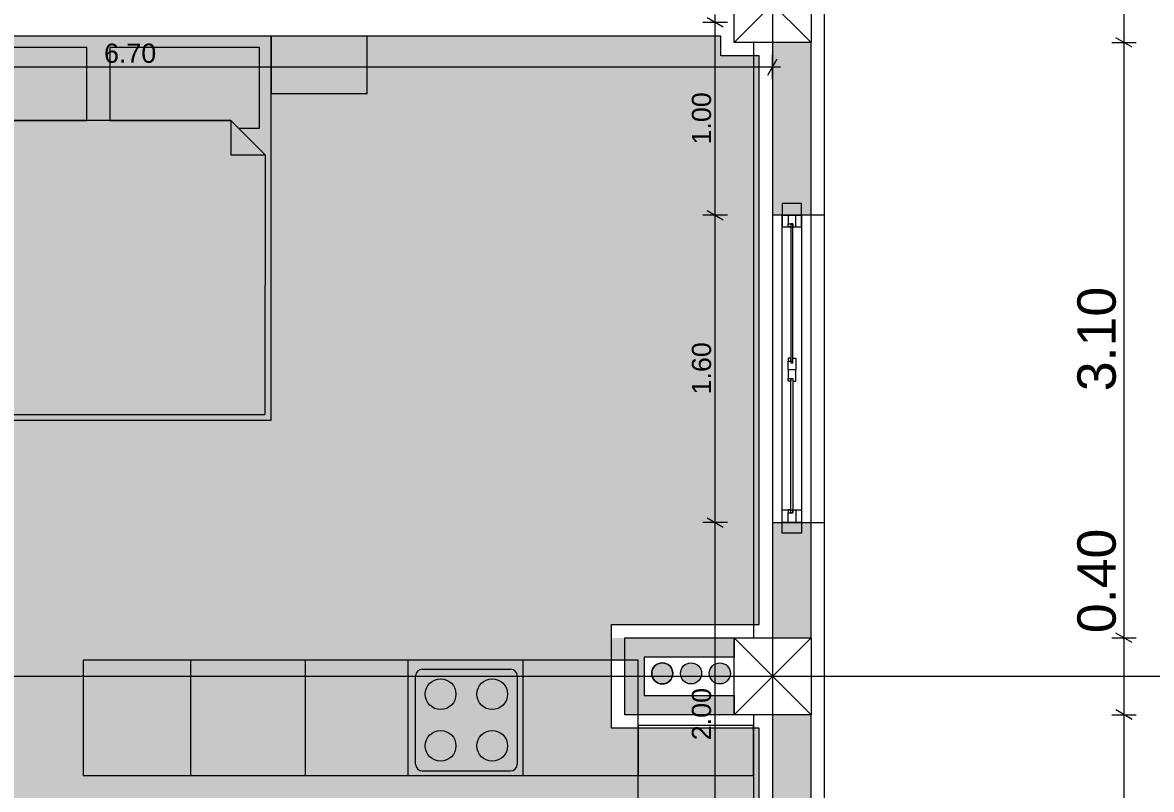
# Model space of a CAD drawing. Header units: millimetres. Extents: x 475616349 to 476941521, y 4620115302 to 4621446928.
# Drawn here: x 476535231 to 476541112, y 4620470621 to 4620474613 of the extents above; entities that cross this region are included whole.
import ezdxf

# ---------------------------------------------------------------- set-up
doc = ezdxf.new("R2010")
doc.units = ezdxf.units.MM
doc.header["$MEASUREMENT"] = 0
doc.linetypes.add('ACAD_ISO02W100', pattern=[7.5, 6, -1.5])
for name, color, linetype, lineweight in [('2D Drafting - General_Pen_No__1_Pen_No__7', 7, 'Continuous', 0), ('2D Drafting - General_Pen_No__250_Pen_No__7_Pen_No__250', 7, 'Continuous', 0), ('2D Drafting - General_Pen_No__250_Pen_No__7_Pen_No__7', 7, 'Continuous', 0), ('G-Anno-Nplt_Pen_No__151', 151, 'Continuous', 0), ('G-Anno-Nplt_Pen_No__4', 7, 'Continuous', 0), ('kar-panjara_Pen_No__7_Pen_No__7_Pen_No__7', 7, 'Continuous', 0), ('New_--------AVEJI_UDZRAVI_Pen_No__7', 7, 'Continuous', 0), ('New_R03_Nakveti_Pen_No__4', 7, 'Continuous', 0), ('New_reg_nak_Pen_No__7', 7, 'Continuous', 0), ('New_zoma_Pen_No__4', 7, 'Continuous', 0), ('New_zoma_Pen_No__7', 7, 'Continuous', 0), ('shaxtebi da milebi_Pen_No__1_Pen_No__1_Pen_No__1', 1, 'Continuous', 0), ('shaxtebi da milebi_Pen_No__5_Pen_No__5_Pen_No__5', 5, 'Continuous', 0), ('zoma_Pen_No__142', 142, 'Continuous', 0), ('zoma_Pen_No__5_Pen_No__5', 5, 'Continuous', 0)]:
    doc.layers.add(name, color=color, linetype=linetype, lineweight=lineweight)
for name, color, linetype, lineweight, true_color in [('New_--aveji_Pen_No__251', 7, 'Continuous', 0, 0x656565), ('shaxtebi da milebi_Pen_No__5_Pen_No__250_Pen_No__252', 7, 'Continuous', 0, 0x666666), ('shaxtebi da milebi_Pen_No__5_Pen_No__5_Pen_No__252', 7, 'Continuous', 0, 0x666666)]:
    doc.layers.add(name, color=color, linetype=linetype, lineweight=lineweight, true_color=true_color)
for name, color, linetype in [('New_R03_Nakveti', 7, 'Continuous'), ('New_zoma', 7, 'Continuous'), ('zoma', 7, 'Continuous')]:
    doc.layers.add(name, color=color, linetype=linetype)
doc.styles.add('GENERATED_STYLE_1', font='arial.ttf')
doc.styles.add('GENERATED_STYLE_2', font='arial.ttf')
doc.dimstyles.new('GENERATED_STYLE__18', dxfattribs={"dimtxt": 100, "dimasz": 64.421331, "dimexe": 0.18, "dimexo": 3, "dimgap": 0.09, "dimtad": 1, "dimtih": 1, "dimtoh": 1, "dimlfac": 0.001, "dimzin": 0, "dimdsep": 46, "dimtxsty": 'GENERATED_STYLE_1', "dimblk": 'ARROWHEAD_2', "dimblk1": 'ARROWHEAD_2', "dimblk2": 'ARROWHEAD_2', "dimcen": 0.09, "dimclrd": 7, "dimclre": 7, "dimclrt": 7, "dimadec": 0, "dimazin": 0, "dimtfac": 1, "dimtdec": 4, "dimtmove": 0, "dimatfit": 3, "dimfxl": 1, "dimtolj": 1, "dimtzin": 0, "dimarcsym": 0})
doc.dimstyles.new('GENERATED_STYLE__19', dxfattribs={"dimtxt": 100, "dimasz": 64.421331, "dimexe": 0.18, "dimexo": 3, "dimgap": 0.09, "dimtad": 1, "dimlfac": 0.001, "dimzin": 0, "dimdsep": 46, "dimtxsty": 'GENERATED_STYLE_1', "dimblk": 'ARROWHEAD_2', "dimblk1": 'ARROWHEAD_2', "dimblk2": 'ARROWHEAD_2', "dimcen": 0.09, "dimclrd": 7, "dimclre": 7, "dimclrt": 7, "dimadec": 0, "dimazin": 0, "dimtfac": 1, "dimtdec": 4, "dimtmove": 0, "dimatfit": 3, "dimfxl": 1, "dimtolj": 1, "dimtzin": 0, "dimarcsym": 0})
doc.dimstyles.new('GENERATED_STYLE__2', dxfattribs={"dimtxt": 200, "dimasz": 64.421331, "dimexe": 0.18, "dimexo": 3, "dimgap": 0.09, "dimtad": 1, "dimlfac": 0.001, "dimzin": 0, "dimdsep": 46, "dimtxsty": 'GENERATED_STYLE_2', "dimblk": 'ARROWHEAD_2', "dimblk1": 'ARROWHEAD_2', "dimblk2": 'ARROWHEAD_2', "dimcen": 0.09, "dimclrd": 142, "dimclre": 142, "dimclrt": 142, "dimadec": 0, "dimazin": 0, "dimtfac": 1, "dimtdec": 4, "dimtmove": 0, "dimatfit": 3, "dimfxl": 1, "dimtolj": 1, "dimtzin": 0, "dimarcsym": 0})

# ---------------------------------------------------------------- blocks, each defined once
blk = doc.blocks.new('Bed Layout 23')
at = {"layer": 'New_R03_Nakveti_Pen_No__4', "color": 7, "linetype": 'Continuous', "lineweight": 0}
for p, q in [((-900, 0), (-1400, 0)), ((-1400, 0), (-1400, -300)), ((-900, -300), (-900, 0)), ((900, 0), (-900, 0)), ((-900, 0), (-900, -2000)), ((1400, 0), (900, 0)), ((900, 0), (900, -300)), ((900, -2000), (900, 0)), ((1400, -300), (1400, 0)), ((-1400, -300), (-900, -300)), ((900, -300), (1400, -300)), ((-690, -440), (-870, -620)), ((0, -440), (-690, -440)), ((-690, -440), (-690, -620)), ((690, -440), (0, -440)), ((870, -620), (690, -440)), ((690, -440), (690, -620)), ((-870, -620), (-870, -1970)), ((-870, -620), (-690, -620)), ((870, -620), (690, -620)), ((870, -1970), (870, -620)), ((-870, -1970), (0, -1970)), ((0, -1970), (870, -1970)), ((-900, -2000), (900, -2000))]:
    blk.add_line(p, q, dxfattribs=at)
at = {"layer": 'New_R03_Nakveti_Pen_No__4', "color": 7, "linetype": 'Continuous', "lineweight": 0, "flags": 128}
for points in [[(-60, -440), (-60, -60), (-840, -60), (-840, -480), (-730, -480), (-690, -440)], [(690, -440), (730, -480), (840, -480), (840, -60), (60, -60), (60, -440)]]:
    blk.add_lwpolyline(points, close=True, dxfattribs=at)
blk = doc.blocks.new('*D1358', base_point=(476577134.1, 4620325125.7))
at = {"layer": 'New_zoma_Pen_No__4', "color": 7, "linetype": 'Continuous', "lineweight": 0, "transparency": 16777216}
for p, q in [((476532462.8, 4620474424.8), (476532413.9, 4620474340)), ((476532438.4, 4620474318.8), (476532438.4, 4620474446)), ((476539113.9, 4620474340), (476539162.8, 4620474424.8)), ((476539138.4, 4620474318.8), (476539138.4, 4620474446)), ((476532396.9, 4620474382.4), (476532438.4, 4620474382.4)), ((476532438.4, 4620474382.4), (476539138.4, 4620474382.4)), ((476539138.4, 4620474382.4), (476539179.8, 4620474382.4))]:
    blk.add_line(p, q, dxfattribs=at)
at = {"layer": 'New_zoma_Pen_No__7', "color": 7, "lineweight": 0, "transparency": 16777216, "insert": (476535655.3, 4620474402.4), "char_height": 100, "attachment_point": 7, "style": 'GENERATED_STYLE_1'}
blk.add_mtext('\\A1;{\\pql;\\fArial|b0|i0|c0|p34;6.70}', dxfattribs=at)
blk = doc.blocks.new('ARROWHEAD_2')
at = {"color": 0, "linetype": 'Continuous', "lineweight": 0}
for p, q in [((0, 0), (-1, 0)), ((-0.378, -0.655), (0.378, 0.655))]:
    blk.add_line(p, q, dxfattribs=at)
blk = doc.blocks.new('*D1361', base_point=(476577134.1, 4620325125.7))
at = {"layer": 'New_zoma_Pen_No__4', "color": 7, "linetype": 'Continuous', "lineweight": 0, "transparency": 16777216}
for p, q in [((476538902.5, 4620472010.2), (476538775.3, 4620472010.2)), ((476538796.5, 4620472034.7), (476538881.3, 4620471985.8)), ((476538838.9, 4620470010), (476538838.9, 4620472010.2)), ((476538902.5, 4620470010), (476538775.3, 4620470010)), ((476538796.5, 4620470034.4), (476538881.3, 4620469985.5))]:
    blk.add_line(p, q, dxfattribs=at)
at = {"layer": 'New_zoma_Pen_No__7', "color": 7, "lineweight": 0, "transparency": 16777216, "insert": (476538818.9, 4620470877.1), "char_height": 100, "attachment_point": 7, "rotation": 90, "style": 'GENERATED_STYLE_1'}
blk.add_mtext('\\A1;{\\pql;\\fArial|b0|i0|c0|p34;2.00}', dxfattribs=at)
blk = doc.blocks.new('*D1362', base_point=(476577134.1, 4620325125.7))
at = {"layer": 'New_zoma_Pen_No__4', "color": 7, "linetype": 'Continuous', "lineweight": 0, "transparency": 16777216}
for p, q in [((476538796.5, 4620473634.7), (476538881.3, 4620473585.8)), ((476538902.5, 4620473610.2), (476538775.3, 4620473610.2)), ((476538838.9, 4620472010.2), (476538838.9, 4620473610.2)), ((476538902.5, 4620472010.2), (476538775.3, 4620472010.2)), ((476538796.5, 4620472034.7), (476538881.3, 4620471985.8))]:
    blk.add_line(p, q, dxfattribs=at)
at = {"layer": 'New_zoma_Pen_No__7', "color": 7, "lineweight": 0, "transparency": 16777216, "insert": (476538818.9, 4620472677.2), "char_height": 100, "attachment_point": 7, "rotation": 90, "style": 'GENERATED_STYLE_1'}
blk.add_mtext('\\A1;{\\pql;\\fArial|b0|i0|c0|p34;1.60}', dxfattribs=at)
blk = doc.blocks.new('*D1363', base_point=(476577134.1, 4620325125.7))
at = {"layer": 'New_zoma_Pen_No__4', "color": 7, "linetype": 'Continuous', "lineweight": 0, "transparency": 16777216}
for p, q in [((476538881.3, 4620474588.8), (476538796.5, 4620474637.7)), ((476538838.9, 4620474613.2), (476538838.9, 4620474654.7)), ((476538902.5, 4620474613.2), (476538775.3, 4620474613.2)), ((476538838.9, 4620473610.2), (476538838.9, 4620474613.2)), ((476538796.5, 4620473634.7), (476538881.3, 4620473585.8)), ((476538902.5, 4620473610.2), (476538775.3, 4620473610.2))]:
    blk.add_line(p, q, dxfattribs=at)
at = {"layer": 'New_zoma_Pen_No__7', "color": 7, "lineweight": 0, "transparency": 16777216, "insert": (476538818.9, 4620473978.7), "char_height": 100, "attachment_point": 7, "rotation": 90, "style": 'GENERATED_STYLE_1'}
blk.add_mtext('\\A1;{\\pql;\\fArial|b0|i0|c0|p34;1.00}', dxfattribs=at)
blk = doc.blocks.new('*D1419', base_point=(476577134.1, 4620325125.7))
at = {"layer": 'zoma_Pen_No__142', "color": 142, "linetype": 'Continuous', "lineweight": 0, "transparency": 16777216}
for p, q in [((476541011, 4620474885.5), (476540926.2, 4620474934.4)), ((476540905, 4620474910), (476541032.1, 4620474910)), ((476540968.6, 4620474910), (476540968.6, 4620474510)), ((476541011, 4620474485.5), (476540926.2, 4620474534.4)), ((476540905, 4620474510), (476541032.1, 4620474510))]:
    blk.add_line(p, q, dxfattribs=at)
blk = doc.blocks.new('*D1420', base_point=(476577134.1, 4620325125.7))
at = {"layer": 'zoma_Pen_No__142', "color": 142, "linetype": 'Continuous', "lineweight": 0, "transparency": 16777216}
for p, q in [((476541011, 4620474485.5), (476540926.2, 4620474534.4)), ((476540905, 4620474510), (476541032.1, 4620474510)), ((476540968.6, 4620474510), (476540968.6, 4620471410)), ((476540905, 4620471410), (476541032.1, 4620471410)), ((476541011, 4620471385.5), (476540926.2, 4620471434.4))]:
    blk.add_line(p, q, dxfattribs=at)
at = {"layer": 'zoma_Pen_No__142', "color": 142, "lineweight": 0, "transparency": 16777216, "char_height": 200, "attachment_point": 7, "rotation": 90, "style": 'GENERATED_STYLE_2'}
for s, insert in [('\\A1;{\\pql;\\fArial CYR|b0|i0|c204|p34;3.10}', (476540928.6, 4620472693.9)), ('\\A1;{\\pql;\\fArial CYR|b0|i0|c204|p34;0.40}', (476540928.6, 4620471434.5))]:
    blk.add_mtext(s, dxfattribs=dict(at, insert=insert))
blk = doc.blocks.new('*D1421', base_point=(476577134.1, 4620325125.7))
at = {"layer": 'zoma_Pen_No__142', "color": 142, "linetype": 'Continuous', "lineweight": 0, "transparency": 16777216}
for p, q in [((476540905, 4620471410), (476541032.1, 4620471410)), ((476541011, 4620471385.5), (476540926.2, 4620471434.4)), ((476540968.6, 4620471410), (476540968.6, 4620471010)), ((476540905, 4620471010), (476541032.1, 4620471010)), ((476541011, 4620470985.5), (476540926.2, 4620471034.4))]:
    blk.add_line(p, q, dxfattribs=at)
blk = doc.blocks.new('*D1422', base_point=(476577134.1, 4620325125.7))
at = {"layer": 'zoma_Pen_No__142', "color": 142, "linetype": 'Continuous', "lineweight": 0, "transparency": 16777216}
for p, q in [((476540905, 4620471010), (476541032.1, 4620471010)), ((476541011, 4620470985.5), (476540926.2, 4620471034.4)), ((476540968.6, 4620471010), (476540968.6, 4620465210)), ((476541011, 4620465185.5), (476540926.2, 4620465234.4)), ((476540905, 4620465210), (476541032.1, 4620465210))]:
    blk.add_line(p, q, dxfattribs=at)
at = {"layer": 'zoma_Pen_No__142', "color": 142, "lineweight": 0, "transparency": 16777216, "char_height": 200, "attachment_point": 7, "rotation": 90, "style": 'GENERATED_STYLE_2'}
for s, insert in [('\\A1;{\\pql;\\fArial CYR|b0|i0|c204|p34;5.80}', (476540928.6, 4620467843.9)), ('\\A1;{\\pql;\\fArial CYR|b0|i0|c204|p34;0.40}', (476540928.6, 4620465234.5))]:
    blk.add_mtext(s, dxfattribs=dict(at, insert=insert))

msp = doc.modelspace()

# ---------------------------------------------------------------- hatches: boundary and pattern name
at = {"layer": '2D Drafting - General_Pen_No__250_Pen_No__7_Pen_No__7', "linetype": 'Continuous', "lineweight": 0}
for points in [[(476539138.366, 4620474509.976), (476539138.366, 4620473610.231), (476539338.366, 4620473610.231), (476539338.366, 4620474509.976)], [(476539138.366, 4620472010.229), (476539138.366, 4620471409.976), (476539338.366, 4620471409.976), (476539338.366, 4620472010.229)], [(476538368.178, 4620471409.976), (476538368.178, 4620471289.976), (476532438.366, 4620471289.976), (476532438.366, 4620471409.976)], [(476538468.366, 4620471409.976), (476538938.366, 4620471409.976), (476538938.366, 4620471310.063), (476538468.366, 4620471310.063), (476538468.366, 4620471109.976), (476538938.366, 4620471109.976), (476538938.366, 4620471009.976), (476538468.366, 4620471009.976), (476538368.178, 4620471009.976), (476538368.178, 4620471409.976)], [(476535427.141, 4620471289.976), (476535547.141, 4620471289.976), (476535547.071, 4620469936.649), (476535427.071, 4620469936.656)], [(476539138.366, 4620471009.976), (476539338.366, 4620471009.976), (476539338.366, 4620470009.976), (476539138.366, 4620470009.976)]]:
    msp.add_hatch(color=7, dxfattribs=at).paths.add_polyline_path(points)
at = {"layer": 'G-Anno-Nplt_Pen_No__151', "linetype": 'Continuous', "lineweight": 0, "true_color": 0x1f2f3f}
h = msp.add_hatch(color=169, dxfattribs=at)
h.paths.add_polyline_path([(476525508.366, 4620471009.976), (476525438.366, 4620471009.976), (476525438.366, 4620469869.187), (476525508.366, 4620469869.187), (476525508.366, 4620465279.976), (476525608.366, 4620465279.976), (476525608.366, 4620465081.046), (476531968.366, 4620465081.046), (476531968.366, 4620465279.976), (476532168.366, 4620465279.976), (476532168.366, 4620466579.976), (476539068.366, 4620466579.975), (476539068.366, 4620470939.975), (476538298.178, 4620470939.975), (476538298.178, 4620471479.976), (476539068.366, 4620471479.976), (476539068.366, 4620474439.976), (476538868.366, 4620474439.976), (476538868.366, 4620474543.233), (476532508.366, 4620474543.233), (476532508.366, 4620474439.976), (476532208.296, 4620474439.976), (476532208.296, 4620474143.233), (476531228.178, 4620474143.233), (476531228.178, 4620474543.233), (476528184.719, 4620474543.233), (476528184.719, 4620474613.233), (476526128.554, 4620474613.233), (476526128.554, 4620474213.233), (476525438.366, 4620474213.233), (476525438.366, 4620472852.073), (476525438.366, 4620471409.976), (476525538.366, 4620471409.976), (476525538.366, 4620471009.976)])
h.paths.add_polyline_path([(476532438.366, 4620471009.976), (476532438.366, 4620471409.976), (476532038.366, 4620471409.976), (476532038.366, 4620471009.976)], flags=0)
at = {"layer": 'shaxtebi da milebi_Pen_No__1_Pen_No__1_Pen_No__1', "linetype": 'Continuous', "lineweight": 0}
msp.add_hatch(color=1, dxfattribs=at).paths.add_polyline_path([(476538808.366, 4620471224.852, 1), (476538918.366, 4620471224.852, 1)])
at = {"layer": 'shaxtebi da milebi_Pen_No__5_Pen_No__5_Pen_No__252', "linetype": 'Continuous', "lineweight": 0, "true_color": 0x666666}
msp.add_hatch(color=251, dxfattribs=at).paths.add_polyline_path([(476538618.366, 4620471224.852, -1), (476538508.366, 4620471224.852, -1)])
at = {"layer": 'shaxtebi da milebi_Pen_No__5_Pen_No__5_Pen_No__5', "linetype": 'Continuous', "lineweight": 0}
msp.add_hatch(color=5, dxfattribs=at).paths.add_polyline_path([(476538658.366, 4620471224.852, -1), (476538768.366, 4620471224.852, -1)])

# ---------------------------------------------------------------- linework, layer by layer
at = {"layer": '2D Drafting - General_Pen_No__1_Pen_No__7', "color": 7, "linetype": 'Continuous', "lineweight": 0}
for p, q in [((476539338.366, 4620474509.976), (476538938.366, 4620474909.976)), ((476538938.366, 4620474509.976), (476539338.366, 4620474909.976)), ((476539338.366, 4620471009.976), (476538938.366, 4620471409.976)), ((476538938.366, 4620471009.976), (476539338.366, 4620471409.976))]:
    msp.add_line(p, q, dxfattribs=at)
at = {"layer": '2D Drafting - General_Pen_No__1_Pen_No__7', "color": 7, "linetype": 'Continuous', "lineweight": 0, "flags": 128}
for points in [[(476539338.366, 4620474509.976), (476538938.366, 4620474509.976), (476538938.366, 4620474909.976), (476539338.366, 4620474909.976)], [(476539338.366, 4620471409.976), (476539338.366, 4620474509.976), (476539038.366, 4620474509.976), (476539038.366, 4620471409.976)], [(476539338.366, 4620471009.976), (476538938.366, 4620471009.976), (476538938.366, 4620471409.976), (476539338.366, 4620471409.976)], [(476539338.366, 4620465209.976), (476539338.366, 4620471009.976), (476539038.366, 4620471009.976), (476539038.366, 4620465209.976)]]:
    msp.add_lwpolyline(points, close=True, dxfattribs=at)
at = {"layer": '2D Drafting - General_Pen_No__250_Pen_No__7_Pen_No__250', "color": 7, "linetype": 'Continuous', "lineweight": 0, "flags": 128}
msp.add_lwpolyline([(476538468.366, 4620471409.976), (476538938.366, 4620471409.976), (476538938.366, 4620471310.063), (476538468.366, 4620471310.063), (476538468.366, 4620471109.976), (476538938.366, 4620471109.976), (476538938.366, 4620471009.976), (476538468.366, 4620471009.976), (476538368.178, 4620471009.976), (476538368.178, 4620471409.976)], close=True, dxfattribs=at)
at = {"layer": 'G-Anno-Nplt_Pen_No__4', "color": 7, "linetype": 'Continuous', "lineweight": 0, "flags": 128}
msp.add_lwpolyline([(476539068.366, 4620466579.975), (476539068.366, 4620470939.975), (476538298.178, 4620470939.975), (476538298.178, 4620471479.976), (476539068.366, 4620471479.976), (476539068.366, 4620474439.976), (476538868.366, 4620474439.976), (476538868.366, 4620474543.233), (476532508.366, 4620474543.233), (476532508.366, 4620474439.976), (476532208.296, 4620474439.976), (476532208.296, 4620474143.233), (476531228.178, 4620474143.233), (476531228.178, 4620474543.233), (476528184.719, 4620474543.233)], dxfattribs=at)
at = {"layer": 'kar-panjara_Pen_No__7_Pen_No__7_Pen_No__7', "color": 7, "linetype": 'Continuous', "lineweight": 0, "flags": 128}
for points in [[(476539288.414, 4620473550.556), (476539288.414, 4620473670.556), (476539188.414, 4620473670.556), (476539188.414, 4620473550.556)], [(476539188.415, 4620472010.229), (476539188.47, 4620473610.231), (476539288.415, 4620473610.231), (476539288.36, 4620472010.229)], [(476539218.53, 4620473610.231), (476539218.53, 4620473565.231), (476539233.53, 4620473565.231), (476539243.53, 4620473565.231), (476539243.53, 4620473550.556), (476539258.53, 4620473550.556), (476539258.53, 4620473610.231)], [(476539218.53, 4620473550.556), (476539218.53, 4620473565.231), (476539233.53, 4620473565.231), (476539233.53, 4620473550.556)], [(476539233.53, 4620473565.231), (476539233.53, 4620472841.39), (476539243.53, 4620472841.39), (476539243.53, 4620473565.231)], [(476539218.53, 4620472805.659), (476539218.53, 4620472850.659), (476539233.53, 4620472850.659), (476539243.53, 4620472850.659), (476539243.53, 4620472865.659), (476539258.53, 4620472865.659), (476539258.53, 4620472805.659)], [(476539218.53, 4620472865.659), (476539218.53, 4620472850.659), (476539233.53, 4620472850.659), (476539233.53, 4620472865.659)], [(476539218.53, 4620472805.659), (476539218.53, 4620472760.659), (476539233.53, 4620472760.659), (476539243.53, 4620472760.659), (476539243.53, 4620472745.659), (476539258.53, 4620472745.659), (476539258.53, 4620472805.659)], [(476539218.53, 4620472745.659), (476539218.53, 4620472760.659), (476539233.53, 4620472760.659), (476539233.53, 4620472745.659)], [(476539233.53, 4620472060.659), (476539233.53, 4620472760.659), (476539243.53, 4620472760.659), (476539243.53, 4620472060.659)], [(476539288.414, 4620472075.659), (476539288.414, 4620471955.659), (476539188.414, 4620471955.659), (476539188.414, 4620472075.659)], [(476539218.53, 4620472010.229), (476539218.53, 4620472060.659), (476539233.53, 4620472060.659), (476539243.53, 4620472060.659), (476539243.53, 4620472075.659), (476539258.53, 4620472075.659), (476539258.53, 4620472010.229)], [(476539218.53, 4620472075.659), (476539218.53, 4620472060.659), (476539233.53, 4620472060.659), (476539233.53, 4620472075.659)]]:
    msp.add_lwpolyline(points, close=True, dxfattribs=at)
at = {"layer": 'New_--------AVEJI_UDZRAVI_Pen_No__7', "color": 7, "linetype": 'Continuous', "lineweight": 0}
for p, q in [((476537313.383, 4620471247.055), (476537772.651, 4620471247.055)), ((476537278.209, 4620470752.613), (476537278.209, 4620471211.881)), ((476537807.86, 4620471211.881), (476537807.86, 4620470752.613)), ((476537313.384, 4620470717.439), (476537772.652, 4620470717.439))]:
    msp.add_line(p, q, dxfattribs=at)
for points in [[(476538438.368, 4620470693.346), (476538438.368, 4620471293.346), (476535547.125, 4620471293.346), (476535547.125, 4620470693.346)], [(476536105.765, 4620470693.346), (476536705.305, 4620470693.346), (476536705.305, 4620471293.346), (476536105.765, 4620471293.346)], [(476537238.367, 4620471293.346), (476537238.367, 4620470693.346), (476537838.367, 4620470693.346), (476537838.367, 4620471293.346)], [(476538438.368, 4620470693.346), (476539037.907, 4620470693.346), (476539037.907, 4620470954.258), (476538438.368, 4620470954.258)]]:
    msp.add_lwpolyline(points, close=True, dxfattribs=at)
msp.add_lwpolyline([(476539038.366, 4620470693.346), (476539038.366, 4620468424.257), (476538438.366, 4620468424.257), (476538438.366, 4620470693.346)], dxfattribs=at)
for centre in [(476537408.592, 4620471116.707), (476537677.477, 4620471116.707), (476537408.592, 4620470847.787), (476537677.478, 4620470847.787)]:
    msp.add_circle(centre, 80, dxfattribs=at)
for points in [[(476537313.383, 4620471247.055), (476537293.953, 4620471247.055), (476537278.209, 4620471231.311), (476537278.209, 4620471211.881)], [(476537807.86, 4620471211.881), (476537807.86, 4620471231.311), (476537792.082, 4620471247.055), (476537772.686, 4620471247.055)], [(476537278.209, 4620470752.613), (476537278.209, 4620470733.183), (476537293.953, 4620470717.438), (476537313.384, 4620470717.438)], [(476537772.652, 4620470717.439), (476537792.082, 4620470717.439), (476537807.86, 4620470733.183), (476537807.86, 4620470752.613)]]:
    msp.add_open_spline(points, degree=3, dxfattribs=at)
at = {"layer": 'New_--aveji_Pen_No__251', "color": 251, "linetype": 'ACAD_ISO02W100', "lineweight": 0, "true_color": 0x656565}
for points in [[(476537838.367, 4620470693.346), (476537838.368, 4620471293.346)], [(476538438.367, 4620470693.346), (476538438.368, 4620471293.346)]]:
    msp.add_lwpolyline(points, dxfattribs=at)
at = {"layer": 'New_reg_nak_Pen_No__7', "color": 7, "linetype": 'Continuous', "lineweight": 0, "flags": 128}
msp.add_lwpolyline([(476538238.366, 4620464809.976), (476538238.367, 4620464739.788), (476539408.42, 4620464739.778), (476539408.265, 4620481879.976), (476538938.365, 4620481879.971), (476538938.366, 4620481809.976)], dxfattribs=at)
msp.add_lwpolyline([(476539138.388, 4620472010.229), (476539408.41, 4620472010.229), (476539408.41, 4620473610.231), (476539138.388, 4620473610.231)], close=True, dxfattribs=at)
at = {"layer": 'shaxtebi da milebi_Pen_No__1_Pen_No__1_Pen_No__1', "color": 1, "linetype": 'Continuous', "lineweight": 0, "flags": 128}
msp.add_lwpolyline([(476538808.366, 4620471224.852, -1), (476538918.366, 4620471224.852, -1)], format="xyb", close=True, dxfattribs=at)
at = {"layer": 'shaxtebi da milebi_Pen_No__5_Pen_No__250_Pen_No__252', "color": 251, "linetype": 'Continuous', "lineweight": 0, "true_color": 0x666666, "flags": 128}
msp.add_lwpolyline([(476538618.366, 4620471224.852, 1), (476538508.366, 4620471224.852, 1)], format="xyb", close=True, dxfattribs=at)
at = {"layer": 'shaxtebi da milebi_Pen_No__5_Pen_No__5_Pen_No__252', "color": 251, "linetype": 'Continuous', "lineweight": 0, "true_color": 0x666666, "flags": 128}
msp.add_lwpolyline([(476538618.366, 4620471224.852, -1), (476538508.366, 4620471224.852, -1)], format="xyb", close=True, dxfattribs=at)
at = {"layer": 'shaxtebi da milebi_Pen_No__5_Pen_No__5_Pen_No__5', "color": 5, "linetype": 'Continuous', "lineweight": 0, "flags": 128}
msp.add_lwpolyline([(476538658.366, 4620471224.852, -1), (476538768.366, 4620471224.852, -1)], format="xyb", close=True, dxfattribs=at)
at = {"layer": 'zoma_Pen_No__5_Pen_No__5', "color": 5, "linetype": 'Continuous', "lineweight": 0}
for p, q in [((476539138.366, 4620485319.573), (476539138.366, 4620460608.767)), ((476493657.815, 4620471209.976), (476543544.196, 4620471209.976)), ((476493657.815, 4620471209.976), (476543544.196, 4620471209.976))]:
    msp.add_line(p, q, dxfattribs=at)

# ---------------------------------------------------------------- block references
at = {"layer": 'New_R03_Nakveti', "color": 7, "linetype": 'Continuous', "lineweight": 0, "zscale": 1000, "rotation": 359.9970273048937}
msp.add_blockref('Bed Layout 23', (476535625.581, 4620474543.306), dxfattribs=at)

# ---------------------------------------------------------------- dimensions: what is measured, and where the dimension line sits
at = {"layer": 'New_zoma', "color": 7, "linetype": 'Continuous', "lineweight": 0}
for base, p1, p2, picture, middle in [((476538838.917, 4620474613.233), (476539138.388, 4620473610.231), (476538938.366, 4620474613.233), '*D1363', (476538768.917, 4620474108.585)), ((476538838.917, 4620473610.231), (476539138.388, 4620472010.229), (476539138.388, 4620473610.231), '*D1362', (476538768.917, 4620472807.083)), ((476538838.917, 4620472010.229), (476539138.388, 4620470009.976), (476539138.388, 4620472010.229), '*D1361', (476538768.917, 4620471006.956))]:
    dim = msp.add_linear_dim(base=base, p1=p1, p2=p2, angle=90, dimstyle='GENERATED_STYLE__19', dxfattribs=at)
    dim.commit()
    dim.dimension.update_dxf_attribs({"geometry": picture, "text_midpoint": middle, "dimtype": 160, "text_rotation": 90})
dim = msp.add_linear_dim(base=(476539138.366, 4620474382.384), p1=(476532438.366, 4620474613.233), p2=(476539138.366, 4620474509.976), dimstyle='GENERATED_STYLE__18', dxfattribs=at)
dim.commit()
dim.dimension.update_dxf_attribs({"geometry": '*D1358', "text_midpoint": (476535785.22, 4620474452.384), "dimtype": 160})
at = {"layer": 'zoma', "color": 142, "linetype": 'Continuous', "lineweight": 0}
for base, p1, p2, picture, middle in [((476540968.575, 4620474509.976), (476539338.366, 4620474909.976), (476539338.366, 4620474509.976), '*D1419', (476540828.575, 4620475194.238)), ((476540968.575, 4620471409.976), (476539338.366, 4620474509.976), (476539338.366, 4620471409.976), '*D1420', (476540828.575, 4620472953.683)), ((476540968.575, 4620471009.976), (476539338.366, 4620471409.976), (476539338.366, 4620471009.976), '*D1421', (476540828.575, 4620471694.238)), ((476540968.575, 4620465209.976), (476539338.366, 4620471009.976), (476539338.366, 4620465209.976), '*D1422', (476540828.575, 4620468103.683))]:
    dim = msp.add_linear_dim(base=base, p1=p1, p2=p2, angle=270, dimstyle='GENERATED_STYLE__2', dxfattribs=at)
    dim.commit()
    dim.dimension.update_dxf_attribs({"geometry": picture, "text_midpoint": middle, "dimtype": 160, "text_rotation": 90})

doc.saveas('drawing.dxf')
